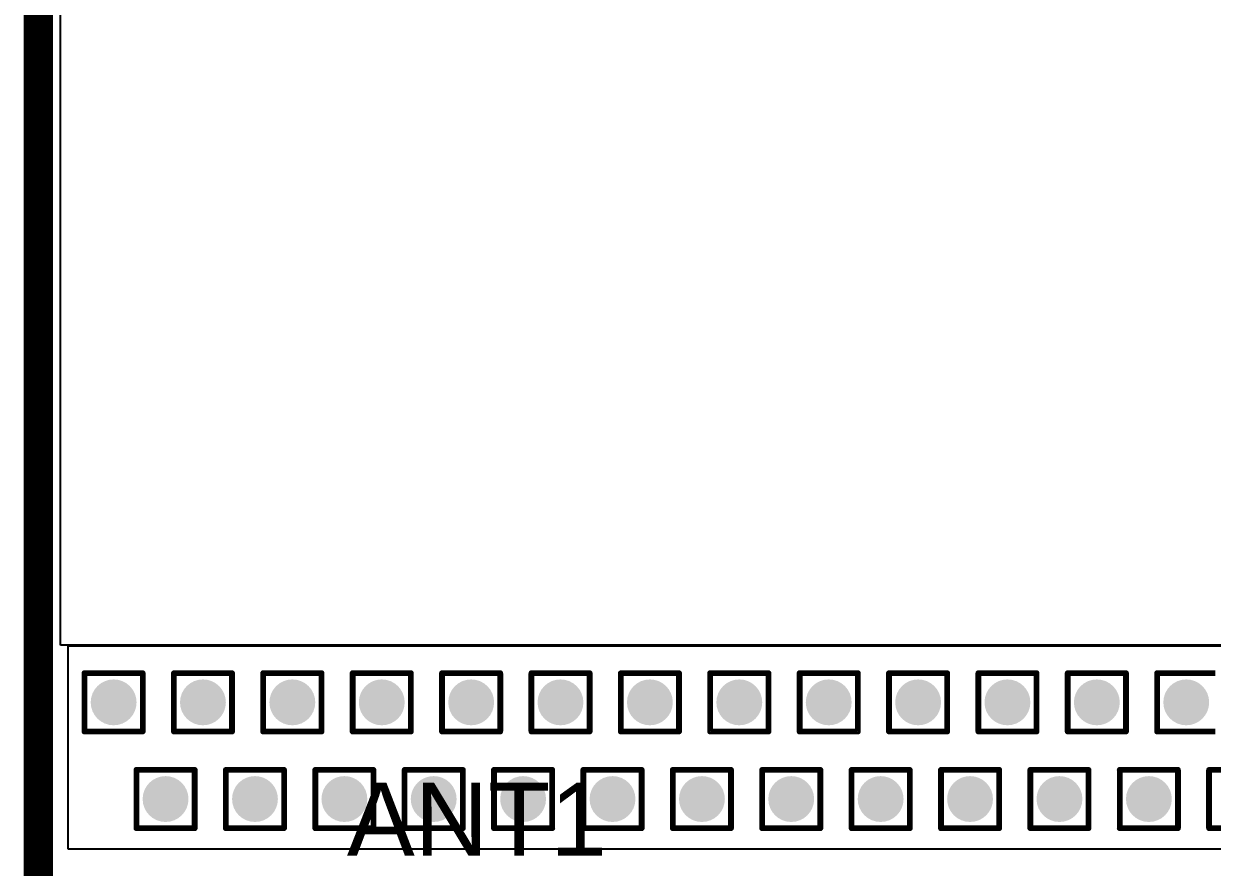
# Model space of a CAD drawing. Header units: inches. Extents: x -12 to 5355, y -7 to 5366.
# Drawn here: x -0.13 to 10.24, y 60.43 to 67.78 of the extents above; entities that cross this region are included whole.
import ezdxf

# ---------------------------------------------------------------- set-up
doc = ezdxf.new("R2010")
doc.units = ezdxf.units.IN
for name, color, linetype in [('Board Outline', 216, 'Continuous'), ('BOTTOM LAYER', 5, 'Continuous'), ('Drill Drawing', 1, 'Continuous'), ('GROUND1', 16, 'Continuous'), ('GROUND2', 156, 'Continuous'), ('Multi-Layer', 9, 'Continuous'), ('POWER', 76, 'Continuous'), ('SIGNAL', 90, 'Continuous'), ('TOP LAYER', 1, 'Continuous'), ('Top Overlay', 2, 'Continuous'), ('Via Holes', 16, 'Continuous')]:
    doc.layers.add(name, color=color, linetype=linetype)
doc.styles.add('Arial', font='', dxfattribs={"height": 0.2})
doc.styles.get('Arial').set_extended_font_data('Arial')

# ---------------------------------------------------------------- blocks, each defined once
blk = doc.blocks.new('FR01_S4_210_DF_41')
at = {"layer": 'Multi-Layer'}
for p, q in [((-19.025, -10.5), (-19.025, 2)), ((15.4, -10.5), (-19.025, -10.5))]:
    blk.add_line(p, q, dxfattribs=at)

msp = doc.modelspace()

# ---------------------------------------------------------------- hatches: boundary and pattern name
at = {"layer": 'BOTTOM LAYER'}
h = msp.add_hatch(color=5, dxfattribs=at)
edge = h.paths.add_edge_path()
edge.add_arc((0.657, 61.864), 0.2, 0, 360)
h = msp.add_hatch(color=5, dxfattribs=at)
edge = h.paths.add_edge_path()
edge.add_arc((1.436, 61.864), 0.2, 0, 360)
h = msp.add_hatch(color=5, dxfattribs=at)
edge = h.paths.add_edge_path()
edge.add_arc((2.216, 61.864), 0.2, 0, 360)
h = msp.add_hatch(color=5, dxfattribs=at)
edge = h.paths.add_edge_path()
edge.add_arc((2.996, 61.864), 0.2, 0, 360)
h = msp.add_hatch(color=5, dxfattribs=at)
edge = h.paths.add_edge_path()
edge.add_arc((3.776, 61.864), 0.2, 0, 360)
h = msp.add_hatch(color=5, dxfattribs=at)
edge = h.paths.add_edge_path()
edge.add_arc((4.555, 61.864), 0.2, 0, 360)
h = msp.add_hatch(color=5, dxfattribs=at)
edge = h.paths.add_edge_path()
edge.add_arc((5.335, 61.864), 0.2, 0, 360)
h = msp.add_hatch(color=5, dxfattribs=at)
edge = h.paths.add_edge_path()
edge.add_arc((6.115, 61.864), 0.2, 0, 360)
h = msp.add_hatch(color=5, dxfattribs=at)
edge = h.paths.add_edge_path()
edge.add_arc((6.895, 61.864), 0.2, 0, 360)
h = msp.add_hatch(color=5, dxfattribs=at)
edge = h.paths.add_edge_path()
edge.add_arc((7.675, 61.864), 0.2, 0, 360)
h = msp.add_hatch(color=5, dxfattribs=at)
edge = h.paths.add_edge_path()
edge.add_arc((8.454, 61.864), 0.2, 0, 360)
h = msp.add_hatch(color=5, dxfattribs=at)
edge = h.paths.add_edge_path()
edge.add_arc((9.234, 61.864), 0.2, 0, 360)
h = msp.add_hatch(color=5, dxfattribs=at)
edge = h.paths.add_edge_path()
edge.add_arc((10.014, 61.864), 0.2, 0, 360)
h = msp.add_hatch(color=5, dxfattribs=at)
edge = h.paths.add_edge_path()
edge.add_arc((1.11, 61.021), 0.2, 0, 360)
h = msp.add_hatch(color=5, dxfattribs=at)
edge = h.paths.add_edge_path()
edge.add_arc((1.89, 61.021), 0.2, 0, 360)
h = msp.add_hatch(color=5, dxfattribs=at)
edge = h.paths.add_edge_path()
edge.add_arc((2.67, 61.021), 0.2, 0, 360)
h = msp.add_hatch(color=5, dxfattribs=at)
edge = h.paths.add_edge_path()
edge.add_arc((3.449, 61.021), 0.2, 0, 360)
h = msp.add_hatch(color=5, dxfattribs=at)
edge = h.paths.add_edge_path()
edge.add_arc((4.229, 61.021), 0.2, 0, 360)
h = msp.add_hatch(color=5, dxfattribs=at)
edge = h.paths.add_edge_path()
edge.add_arc((5.009, 61.021), 0.2, 0, 360)
h = msp.add_hatch(color=5, dxfattribs=at)
edge = h.paths.add_edge_path()
edge.add_arc((5.789, 61.021), 0.2, 0, 360)
h = msp.add_hatch(color=5, dxfattribs=at)
edge = h.paths.add_edge_path()
edge.add_arc((6.568, 61.021), 0.2, 0, 360)
h = msp.add_hatch(color=5, dxfattribs=at)
edge = h.paths.add_edge_path()
edge.add_arc((7.348, 61.021), 0.2, 0, 360)
h = msp.add_hatch(color=5, dxfattribs=at)
edge = h.paths.add_edge_path()
edge.add_arc((8.128, 61.021), 0.2, 0, 360)
h = msp.add_hatch(color=5, dxfattribs=at)
edge = h.paths.add_edge_path()
edge.add_arc((8.908, 61.021), 0.2, 0, 360)
h = msp.add_hatch(color=5, dxfattribs=at)
edge = h.paths.add_edge_path()
edge.add_arc((9.688, 61.021), 0.2, 0, 360)
at = {"layer": 'GROUND1'}
h = msp.add_hatch(color=16, dxfattribs=at)
edge = h.paths.add_edge_path()
edge.add_arc((0.657, 61.864), 0.2, 0, 360)
h = msp.add_hatch(color=16, dxfattribs=at)
edge = h.paths.add_edge_path()
edge.add_arc((1.436, 61.864), 0.2, 0, 360)
h = msp.add_hatch(color=16, dxfattribs=at)
edge = h.paths.add_edge_path()
edge.add_arc((2.216, 61.864), 0.2, 0, 360)
h = msp.add_hatch(color=16, dxfattribs=at)
edge = h.paths.add_edge_path()
edge.add_arc((2.996, 61.864), 0.2, 0, 360)
h = msp.add_hatch(color=16, dxfattribs=at)
edge = h.paths.add_edge_path()
edge.add_arc((3.776, 61.864), 0.2, 0, 360)
h = msp.add_hatch(color=16, dxfattribs=at)
edge = h.paths.add_edge_path()
edge.add_arc((4.555, 61.864), 0.2, 0, 360)
h = msp.add_hatch(color=16, dxfattribs=at)
edge = h.paths.add_edge_path()
edge.add_arc((5.335, 61.864), 0.2, 0, 360)
h = msp.add_hatch(color=16, dxfattribs=at)
edge = h.paths.add_edge_path()
edge.add_arc((6.115, 61.864), 0.2, 0, 360)
h = msp.add_hatch(color=16, dxfattribs=at)
edge = h.paths.add_edge_path()
edge.add_arc((6.895, 61.864), 0.2, 0, 360)
h = msp.add_hatch(color=16, dxfattribs=at)
edge = h.paths.add_edge_path()
edge.add_arc((7.675, 61.864), 0.2, 0, 360)
h = msp.add_hatch(color=16, dxfattribs=at)
edge = h.paths.add_edge_path()
edge.add_arc((8.454, 61.864), 0.2, 0, 360)
h = msp.add_hatch(color=16, dxfattribs=at)
edge = h.paths.add_edge_path()
edge.add_arc((9.234, 61.864), 0.2, 0, 360)
h = msp.add_hatch(color=16, dxfattribs=at)
edge = h.paths.add_edge_path()
edge.add_arc((10.014, 61.864), 0.2, 0, 360)
h = msp.add_hatch(color=16, dxfattribs=at)
edge = h.paths.add_edge_path()
edge.add_arc((1.11, 61.021), 0.2, 0, 360)
h = msp.add_hatch(color=16, dxfattribs=at)
edge = h.paths.add_edge_path()
edge.add_arc((1.89, 61.021), 0.2, 0, 360)
h = msp.add_hatch(color=16, dxfattribs=at)
edge = h.paths.add_edge_path()
edge.add_arc((2.67, 61.021), 0.2, 0, 360)
h = msp.add_hatch(color=16, dxfattribs=at)
edge = h.paths.add_edge_path()
edge.add_arc((3.449, 61.021), 0.2, 0, 360)
h = msp.add_hatch(color=16, dxfattribs=at)
edge = h.paths.add_edge_path()
edge.add_arc((4.229, 61.021), 0.2, 0, 360)
h = msp.add_hatch(color=16, dxfattribs=at)
edge = h.paths.add_edge_path()
edge.add_arc((5.009, 61.021), 0.2, 0, 360)
h = msp.add_hatch(color=16, dxfattribs=at)
edge = h.paths.add_edge_path()
edge.add_arc((5.789, 61.021), 0.2, 0, 360)
h = msp.add_hatch(color=16, dxfattribs=at)
edge = h.paths.add_edge_path()
edge.add_arc((6.568, 61.021), 0.2, 0, 360)
h = msp.add_hatch(color=16, dxfattribs=at)
edge = h.paths.add_edge_path()
edge.add_arc((7.348, 61.021), 0.2, 0, 360)
h = msp.add_hatch(color=16, dxfattribs=at)
edge = h.paths.add_edge_path()
edge.add_arc((8.128, 61.021), 0.2, 0, 360)
h = msp.add_hatch(color=16, dxfattribs=at)
edge = h.paths.add_edge_path()
edge.add_arc((8.908, 61.021), 0.2, 0, 360)
h = msp.add_hatch(color=16, dxfattribs=at)
edge = h.paths.add_edge_path()
edge.add_arc((9.688, 61.021), 0.2, 0, 360)
at = {"layer": 'GROUND2'}
h = msp.add_hatch(color=156, dxfattribs=at)
edge = h.paths.add_edge_path()
edge.add_arc((0.657, 61.864), 0.2, 0, 360)
h = msp.add_hatch(color=156, dxfattribs=at)
edge = h.paths.add_edge_path()
edge.add_arc((1.436, 61.864), 0.2, 0, 360)
h = msp.add_hatch(color=156, dxfattribs=at)
edge = h.paths.add_edge_path()
edge.add_arc((2.216, 61.864), 0.2, 0, 360)
h = msp.add_hatch(color=156, dxfattribs=at)
edge = h.paths.add_edge_path()
edge.add_arc((2.996, 61.864), 0.2, 0, 360)
h = msp.add_hatch(color=156, dxfattribs=at)
edge = h.paths.add_edge_path()
edge.add_arc((3.776, 61.864), 0.2, 0, 360)
h = msp.add_hatch(color=156, dxfattribs=at)
edge = h.paths.add_edge_path()
edge.add_arc((4.555, 61.864), 0.2, 0, 360)
h = msp.add_hatch(color=156, dxfattribs=at)
edge = h.paths.add_edge_path()
edge.add_arc((5.335, 61.864), 0.2, 0, 360)
h = msp.add_hatch(color=156, dxfattribs=at)
edge = h.paths.add_edge_path()
edge.add_arc((6.115, 61.864), 0.2, 0, 360)
h = msp.add_hatch(color=156, dxfattribs=at)
edge = h.paths.add_edge_path()
edge.add_arc((6.895, 61.864), 0.2, 0, 360)
h = msp.add_hatch(color=156, dxfattribs=at)
edge = h.paths.add_edge_path()
edge.add_arc((7.675, 61.864), 0.2, 0, 360)
h = msp.add_hatch(color=156, dxfattribs=at)
edge = h.paths.add_edge_path()
edge.add_arc((8.454, 61.864), 0.2, 0, 360)
h = msp.add_hatch(color=156, dxfattribs=at)
edge = h.paths.add_edge_path()
edge.add_arc((9.234, 61.864), 0.2, 0, 360)
h = msp.add_hatch(color=156, dxfattribs=at)
edge = h.paths.add_edge_path()
edge.add_arc((10.014, 61.864), 0.2, 0, 360)
h = msp.add_hatch(color=156, dxfattribs=at)
edge = h.paths.add_edge_path()
edge.add_arc((1.11, 61.021), 0.2, 0, 360)
h = msp.add_hatch(color=156, dxfattribs=at)
edge = h.paths.add_edge_path()
edge.add_arc((1.89, 61.021), 0.2, 0, 360)
h = msp.add_hatch(color=156, dxfattribs=at)
edge = h.paths.add_edge_path()
edge.add_arc((2.67, 61.021), 0.2, 0, 360)
h = msp.add_hatch(color=156, dxfattribs=at)
edge = h.paths.add_edge_path()
edge.add_arc((3.449, 61.021), 0.2, 0, 360)
h = msp.add_hatch(color=156, dxfattribs=at)
edge = h.paths.add_edge_path()
edge.add_arc((4.229, 61.021), 0.2, 0, 360)
h = msp.add_hatch(color=156, dxfattribs=at)
edge = h.paths.add_edge_path()
edge.add_arc((5.009, 61.021), 0.2, 0, 360)
h = msp.add_hatch(color=156, dxfattribs=at)
edge = h.paths.add_edge_path()
edge.add_arc((5.789, 61.021), 0.2, 0, 360)
h = msp.add_hatch(color=156, dxfattribs=at)
edge = h.paths.add_edge_path()
edge.add_arc((6.568, 61.021), 0.2, 0, 360)
h = msp.add_hatch(color=156, dxfattribs=at)
edge = h.paths.add_edge_path()
edge.add_arc((7.348, 61.021), 0.2, 0, 360)
h = msp.add_hatch(color=156, dxfattribs=at)
edge = h.paths.add_edge_path()
edge.add_arc((8.128, 61.021), 0.2, 0, 360)
h = msp.add_hatch(color=156, dxfattribs=at)
edge = h.paths.add_edge_path()
edge.add_arc((8.908, 61.021), 0.2, 0, 360)
h = msp.add_hatch(color=156, dxfattribs=at)
edge = h.paths.add_edge_path()
edge.add_arc((9.688, 61.021), 0.2, 0, 360)
at = {"layer": 'POWER'}
h = msp.add_hatch(color=76, dxfattribs=at)
edge = h.paths.add_edge_path()
edge.add_arc((0.657, 61.864), 0.2, 0, 360)
h = msp.add_hatch(color=76, dxfattribs=at)
edge = h.paths.add_edge_path()
edge.add_arc((1.436, 61.864), 0.2, 0, 360)
h = msp.add_hatch(color=76, dxfattribs=at)
edge = h.paths.add_edge_path()
edge.add_arc((2.216, 61.864), 0.2, 0, 360)
h = msp.add_hatch(color=76, dxfattribs=at)
edge = h.paths.add_edge_path()
edge.add_arc((2.996, 61.864), 0.2, 0, 360)
h = msp.add_hatch(color=76, dxfattribs=at)
edge = h.paths.add_edge_path()
edge.add_arc((3.776, 61.864), 0.2, 0, 360)
h = msp.add_hatch(color=76, dxfattribs=at)
edge = h.paths.add_edge_path()
edge.add_arc((4.555, 61.864), 0.2, 0, 360)
h = msp.add_hatch(color=76, dxfattribs=at)
edge = h.paths.add_edge_path()
edge.add_arc((5.335, 61.864), 0.2, 0, 360)
h = msp.add_hatch(color=76, dxfattribs=at)
edge = h.paths.add_edge_path()
edge.add_arc((6.115, 61.864), 0.2, 0, 360)
h = msp.add_hatch(color=76, dxfattribs=at)
edge = h.paths.add_edge_path()
edge.add_arc((6.895, 61.864), 0.2, 0, 360)
h = msp.add_hatch(color=76, dxfattribs=at)
edge = h.paths.add_edge_path()
edge.add_arc((7.675, 61.864), 0.2, 0, 360)
h = msp.add_hatch(color=76, dxfattribs=at)
edge = h.paths.add_edge_path()
edge.add_arc((8.454, 61.864), 0.2, 0, 360)
h = msp.add_hatch(color=76, dxfattribs=at)
edge = h.paths.add_edge_path()
edge.add_arc((9.234, 61.864), 0.2, 0, 360)
h = msp.add_hatch(color=76, dxfattribs=at)
edge = h.paths.add_edge_path()
edge.add_arc((10.014, 61.864), 0.2, 0, 360)
h = msp.add_hatch(color=76, dxfattribs=at)
edge = h.paths.add_edge_path()
edge.add_arc((1.11, 61.021), 0.2, 0, 360)
h = msp.add_hatch(color=76, dxfattribs=at)
edge = h.paths.add_edge_path()
edge.add_arc((1.89, 61.021), 0.2, 0, 360)
h = msp.add_hatch(color=76, dxfattribs=at)
edge = h.paths.add_edge_path()
edge.add_arc((2.67, 61.021), 0.2, 0, 360)
h = msp.add_hatch(color=76, dxfattribs=at)
edge = h.paths.add_edge_path()
edge.add_arc((3.449, 61.021), 0.2, 0, 360)
h = msp.add_hatch(color=76, dxfattribs=at)
edge = h.paths.add_edge_path()
edge.add_arc((4.229, 61.021), 0.2, 0, 360)
h = msp.add_hatch(color=76, dxfattribs=at)
edge = h.paths.add_edge_path()
edge.add_arc((5.009, 61.021), 0.2, 0, 360)
h = msp.add_hatch(color=76, dxfattribs=at)
edge = h.paths.add_edge_path()
edge.add_arc((5.789, 61.021), 0.2, 0, 360)
h = msp.add_hatch(color=76, dxfattribs=at)
edge = h.paths.add_edge_path()
edge.add_arc((6.568, 61.021), 0.2, 0, 360)
h = msp.add_hatch(color=76, dxfattribs=at)
edge = h.paths.add_edge_path()
edge.add_arc((7.348, 61.021), 0.2, 0, 360)
h = msp.add_hatch(color=76, dxfattribs=at)
edge = h.paths.add_edge_path()
edge.add_arc((8.128, 61.021), 0.2, 0, 360)
h = msp.add_hatch(color=76, dxfattribs=at)
edge = h.paths.add_edge_path()
edge.add_arc((8.908, 61.021), 0.2, 0, 360)
h = msp.add_hatch(color=76, dxfattribs=at)
edge = h.paths.add_edge_path()
edge.add_arc((9.688, 61.021), 0.2, 0, 360)
at = {"layer": 'SIGNAL'}
h = msp.add_hatch(color=90, dxfattribs=at)
edge = h.paths.add_edge_path()
edge.add_arc((0.657, 61.864), 0.2, 0, 360)
h = msp.add_hatch(color=90, dxfattribs=at)
edge = h.paths.add_edge_path()
edge.add_arc((1.436, 61.864), 0.2, 0, 360)
h = msp.add_hatch(color=90, dxfattribs=at)
edge = h.paths.add_edge_path()
edge.add_arc((2.216, 61.864), 0.2, 0, 360)
h = msp.add_hatch(color=90, dxfattribs=at)
edge = h.paths.add_edge_path()
edge.add_arc((2.996, 61.864), 0.2, 0, 360)
h = msp.add_hatch(color=90, dxfattribs=at)
edge = h.paths.add_edge_path()
edge.add_arc((3.776, 61.864), 0.2, 0, 360)
h = msp.add_hatch(color=90, dxfattribs=at)
edge = h.paths.add_edge_path()
edge.add_arc((4.555, 61.864), 0.2, 0, 360)
h = msp.add_hatch(color=90, dxfattribs=at)
edge = h.paths.add_edge_path()
edge.add_arc((5.335, 61.864), 0.2, 0, 360)
h = msp.add_hatch(color=90, dxfattribs=at)
edge = h.paths.add_edge_path()
edge.add_arc((6.115, 61.864), 0.2, 0, 360)
h = msp.add_hatch(color=90, dxfattribs=at)
edge = h.paths.add_edge_path()
edge.add_arc((6.895, 61.864), 0.2, 0, 360)
h = msp.add_hatch(color=90, dxfattribs=at)
edge = h.paths.add_edge_path()
edge.add_arc((7.675, 61.864), 0.2, 0, 360)
h = msp.add_hatch(color=90, dxfattribs=at)
edge = h.paths.add_edge_path()
edge.add_arc((8.454, 61.864), 0.2, 0, 360)
h = msp.add_hatch(color=90, dxfattribs=at)
edge = h.paths.add_edge_path()
edge.add_arc((9.234, 61.864), 0.2, 0, 360)
h = msp.add_hatch(color=90, dxfattribs=at)
edge = h.paths.add_edge_path()
edge.add_arc((10.014, 61.864), 0.2, 0, 360)
h = msp.add_hatch(color=90, dxfattribs=at)
edge = h.paths.add_edge_path()
edge.add_arc((1.11, 61.021), 0.2, 0, 360)
h = msp.add_hatch(color=90, dxfattribs=at)
edge = h.paths.add_edge_path()
edge.add_arc((1.89, 61.021), 0.2, 0, 360)
h = msp.add_hatch(color=90, dxfattribs=at)
edge = h.paths.add_edge_path()
edge.add_arc((2.67, 61.021), 0.2, 0, 360)
h = msp.add_hatch(color=90, dxfattribs=at)
edge = h.paths.add_edge_path()
edge.add_arc((3.449, 61.021), 0.2, 0, 360)
h = msp.add_hatch(color=90, dxfattribs=at)
edge = h.paths.add_edge_path()
edge.add_arc((4.229, 61.021), 0.2, 0, 360)
h = msp.add_hatch(color=90, dxfattribs=at)
edge = h.paths.add_edge_path()
edge.add_arc((5.009, 61.021), 0.2, 0, 360)
h = msp.add_hatch(color=90, dxfattribs=at)
edge = h.paths.add_edge_path()
edge.add_arc((5.789, 61.021), 0.2, 0, 360)
h = msp.add_hatch(color=90, dxfattribs=at)
edge = h.paths.add_edge_path()
edge.add_arc((6.568, 61.021), 0.2, 0, 360)
h = msp.add_hatch(color=90, dxfattribs=at)
edge = h.paths.add_edge_path()
edge.add_arc((7.348, 61.021), 0.2, 0, 360)
h = msp.add_hatch(color=90, dxfattribs=at)
edge = h.paths.add_edge_path()
edge.add_arc((8.128, 61.021), 0.2, 0, 360)
h = msp.add_hatch(color=90, dxfattribs=at)
edge = h.paths.add_edge_path()
edge.add_arc((8.908, 61.021), 0.2, 0, 360)
h = msp.add_hatch(color=90, dxfattribs=at)
edge = h.paths.add_edge_path()
edge.add_arc((9.688, 61.021), 0.2, 0, 360)
at = {"layer": 'TOP LAYER'}
h = msp.add_hatch(color=1, dxfattribs=at)
edge = h.paths.add_edge_path()
edge.add_arc((0.657, 61.864), 0.2, 0, 360)
h = msp.add_hatch(color=1, dxfattribs=at)
edge = h.paths.add_edge_path()
edge.add_arc((1.436, 61.864), 0.2, 0, 360)
h = msp.add_hatch(color=1, dxfattribs=at)
edge = h.paths.add_edge_path()
edge.add_arc((2.216, 61.864), 0.2, 0, 360)
h = msp.add_hatch(color=1, dxfattribs=at)
edge = h.paths.add_edge_path()
edge.add_arc((2.996, 61.864), 0.2, 0, 360)
h = msp.add_hatch(color=1, dxfattribs=at)
edge = h.paths.add_edge_path()
edge.add_arc((3.776, 61.864), 0.2, 0, 360)
h = msp.add_hatch(color=1, dxfattribs=at)
edge = h.paths.add_edge_path()
edge.add_arc((4.555, 61.864), 0.2, 0, 360)
h = msp.add_hatch(color=1, dxfattribs=at)
edge = h.paths.add_edge_path()
edge.add_arc((5.335, 61.864), 0.2, 0, 360)
h = msp.add_hatch(color=1, dxfattribs=at)
edge = h.paths.add_edge_path()
edge.add_arc((6.115, 61.864), 0.2, 0, 360)
h = msp.add_hatch(color=1, dxfattribs=at)
edge = h.paths.add_edge_path()
edge.add_arc((6.895, 61.864), 0.2, 0, 360)
h = msp.add_hatch(color=1, dxfattribs=at)
edge = h.paths.add_edge_path()
edge.add_arc((7.675, 61.864), 0.2, 0, 360)
h = msp.add_hatch(color=1, dxfattribs=at)
edge = h.paths.add_edge_path()
edge.add_arc((8.454, 61.864), 0.2, 0, 360)
h = msp.add_hatch(color=1, dxfattribs=at)
edge = h.paths.add_edge_path()
edge.add_arc((9.234, 61.864), 0.2, 0, 360)
h = msp.add_hatch(color=1, dxfattribs=at)
edge = h.paths.add_edge_path()
edge.add_arc((10.014, 61.864), 0.2, 0, 360)
h = msp.add_hatch(color=1, dxfattribs=at)
edge = h.paths.add_edge_path()
edge.add_arc((1.11, 61.021), 0.2, 0, 360)
h = msp.add_hatch(color=1, dxfattribs=at)
edge = h.paths.add_edge_path()
edge.add_arc((1.89, 61.021), 0.2, 0, 360)
h = msp.add_hatch(color=1, dxfattribs=at)
edge = h.paths.add_edge_path()
edge.add_arc((2.67, 61.021), 0.2, 0, 360)
h = msp.add_hatch(color=1, dxfattribs=at)
edge = h.paths.add_edge_path()
edge.add_arc((3.449, 61.021), 0.2, 0, 360)
h = msp.add_hatch(color=1, dxfattribs=at)
edge = h.paths.add_edge_path()
edge.add_arc((4.229, 61.021), 0.2, 0, 360)
h = msp.add_hatch(color=1, dxfattribs=at)
edge = h.paths.add_edge_path()
edge.add_arc((5.009, 61.021), 0.2, 0, 360)
h = msp.add_hatch(color=1, dxfattribs=at)
edge = h.paths.add_edge_path()
edge.add_arc((5.789, 61.021), 0.2, 0, 360)
h = msp.add_hatch(color=1, dxfattribs=at)
edge = h.paths.add_edge_path()
edge.add_arc((6.568, 61.021), 0.2, 0, 360)
h = msp.add_hatch(color=1, dxfattribs=at)
edge = h.paths.add_edge_path()
edge.add_arc((7.348, 61.021), 0.2, 0, 360)
h = msp.add_hatch(color=1, dxfattribs=at)
edge = h.paths.add_edge_path()
edge.add_arc((8.128, 61.021), 0.2, 0, 360)
h = msp.add_hatch(color=1, dxfattribs=at)
edge = h.paths.add_edge_path()
edge.add_arc((8.908, 61.021), 0.2, 0, 360)
h = msp.add_hatch(color=1, dxfattribs=at)
edge = h.paths.add_edge_path()
edge.add_arc((9.688, 61.021), 0.2, 0, 360)
at = {"layer": 'Via Holes'}
h = msp.add_hatch(color=7, dxfattribs=at)
edge = h.paths.add_edge_path()
edge.add_arc((0.657, 61.864), 0.1, 0, 360)
h = msp.add_hatch(color=7, dxfattribs=at)
edge = h.paths.add_edge_path()
edge.add_arc((1.436, 61.864), 0.1, 0, 360)
h = msp.add_hatch(color=7, dxfattribs=at)
edge = h.paths.add_edge_path()
edge.add_arc((2.216, 61.864), 0.1, 0, 360)
h = msp.add_hatch(color=7, dxfattribs=at)
edge = h.paths.add_edge_path()
edge.add_arc((2.996, 61.864), 0.1, 0, 360)
h = msp.add_hatch(color=7, dxfattribs=at)
edge = h.paths.add_edge_path()
edge.add_arc((3.776, 61.864), 0.1, 0, 360)
h = msp.add_hatch(color=7, dxfattribs=at)
edge = h.paths.add_edge_path()
edge.add_arc((4.555, 61.864), 0.1, 0, 360)
h = msp.add_hatch(color=7, dxfattribs=at)
edge = h.paths.add_edge_path()
edge.add_arc((5.335, 61.864), 0.1, 0, 360)
h = msp.add_hatch(color=7, dxfattribs=at)
edge = h.paths.add_edge_path()
edge.add_arc((6.115, 61.864), 0.1, 0, 360)
h = msp.add_hatch(color=7, dxfattribs=at)
edge = h.paths.add_edge_path()
edge.add_arc((6.895, 61.864), 0.1, 0, 360)
h = msp.add_hatch(color=7, dxfattribs=at)
edge = h.paths.add_edge_path()
edge.add_arc((7.675, 61.864), 0.1, 0, 360)
h = msp.add_hatch(color=7, dxfattribs=at)
edge = h.paths.add_edge_path()
edge.add_arc((8.454, 61.864), 0.1, 0, 360)
h = msp.add_hatch(color=7, dxfattribs=at)
edge = h.paths.add_edge_path()
edge.add_arc((9.234, 61.864), 0.1, 0, 360)
h = msp.add_hatch(color=7, dxfattribs=at)
edge = h.paths.add_edge_path()
edge.add_arc((10.014, 61.864), 0.1, 0, 360)
h = msp.add_hatch(color=7, dxfattribs=at)
edge = h.paths.add_edge_path()
edge.add_arc((1.11, 61.021), 0.1, 0, 360)
h = msp.add_hatch(color=7, dxfattribs=at)
edge = h.paths.add_edge_path()
edge.add_arc((1.89, 61.021), 0.1, 0, 360)
h = msp.add_hatch(color=7, dxfattribs=at)
edge = h.paths.add_edge_path()
edge.add_arc((2.67, 61.021), 0.1, 0, 360)
h = msp.add_hatch(color=7, dxfattribs=at)
edge = h.paths.add_edge_path()
edge.add_arc((3.449, 61.021), 0.1, 0, 360)
h = msp.add_hatch(color=7, dxfattribs=at)
edge = h.paths.add_edge_path()
edge.add_arc((4.229, 61.021), 0.1, 0, 360)
h = msp.add_hatch(color=7, dxfattribs=at)
edge = h.paths.add_edge_path()
edge.add_arc((5.009, 61.021), 0.1, 0, 360)
h = msp.add_hatch(color=7, dxfattribs=at)
edge = h.paths.add_edge_path()
edge.add_arc((5.789, 61.021), 0.1, 0, 360)
h = msp.add_hatch(color=7, dxfattribs=at)
edge = h.paths.add_edge_path()
edge.add_arc((6.568, 61.021), 0.1, 0, 360)
h = msp.add_hatch(color=7, dxfattribs=at)
edge = h.paths.add_edge_path()
edge.add_arc((7.348, 61.021), 0.1, 0, 360)
h = msp.add_hatch(color=7, dxfattribs=at)
edge = h.paths.add_edge_path()
edge.add_arc((8.128, 61.021), 0.1, 0, 360)
h = msp.add_hatch(color=7, dxfattribs=at)
edge = h.paths.add_edge_path()
edge.add_arc((8.908, 61.021), 0.1, 0, 360)
h = msp.add_hatch(color=7, dxfattribs=at)
edge = h.paths.add_edge_path()
edge.add_arc((9.688, 61.021), 0.1, 0, 360)

# ---------------------------------------------------------------- linework, layer by layer
at = {"layer": 'Board Outline'}
msp.add_lwpolyline([(0, 75.006, 0.254, 0.254, 0), (0, 28.473, 0.254, 0.254, 0)], format="xyseb", dxfattribs=at)
at = {"layer": 'BOTTOM LAYER'}
for p, q in [((0.259, 60.584), (0.259, 62.357)), ((0.259, 62.357), (34.869, 62.357)), ((10.643, 60.584), (0.259, 60.584))]:
    msp.add_line(p, q, dxfattribs=at)
at = {"layer": 'Drill Drawing'}
for points in [[(0.403, 62.118, 0.0508, 0.0508, 0), (0.911, 62.118, 0.0508, 0.0508, 0)], [(0.403, 61.61, 0.0508, 0.0508, 0), (0.403, 62.118, 0.0508, 0.0508, 0)], [(0.911, 61.61, 0.0508, 0.0508, 0), (0.911, 62.118, 0.0508, 0.0508, 0)], [(1.182, 62.118, 0.0508, 0.0508, 0), (1.69, 62.118, 0.0508, 0.0508, 0)], [(1.182, 61.61, 0.0508, 0.0508, 0), (1.182, 62.118, 0.0508, 0.0508, 0)], [(1.69, 61.61, 0.0508, 0.0508, 0), (1.69, 62.118, 0.0508, 0.0508, 0)], [(1.962, 62.118, 0.0508, 0.0508, 0), (2.47, 62.118, 0.0508, 0.0508, 0)], [(1.962, 61.61, 0.0508, 0.0508, 0), (1.962, 62.118, 0.0508, 0.0508, 0)], [(2.47, 61.61, 0.0508, 0.0508, 0), (2.47, 62.118, 0.0508, 0.0508, 0)], [(2.742, 62.118, 0.0508, 0.0508, 0), (3.25, 62.118, 0.0508, 0.0508, 0)], [(2.742, 61.61, 0.0508, 0.0508, 0), (2.742, 62.118, 0.0508, 0.0508, 0)], [(3.25, 61.61, 0.0508, 0.0508, 0), (3.25, 62.118, 0.0508, 0.0508, 0)], [(3.522, 62.118, 0.0508, 0.0508, 0), (4.03, 62.118, 0.0508, 0.0508, 0)], [(3.522, 61.61, 0.0508, 0.0508, 0), (3.522, 62.118, 0.0508, 0.0508, 0)], [(4.03, 61.61, 0.0508, 0.0508, 0), (4.03, 62.118, 0.0508, 0.0508, 0)], [(4.301, 62.118, 0.0508, 0.0508, 0), (4.809, 62.118, 0.0508, 0.0508, 0)], [(4.301, 61.61, 0.0508, 0.0508, 0), (4.301, 62.118, 0.0508, 0.0508, 0)], [(4.809, 61.61, 0.0508, 0.0508, 0), (4.809, 62.118, 0.0508, 0.0508, 0)], [(5.081, 62.118, 0.0508, 0.0508, 0), (5.589, 62.118, 0.0508, 0.0508, 0)], [(5.081, 61.61, 0.0508, 0.0508, 0), (5.081, 62.118, 0.0508, 0.0508, 0)], [(5.589, 61.61, 0.0508, 0.0508, 0), (5.589, 62.118, 0.0508, 0.0508, 0)], [(5.861, 62.118, 0.0508, 0.0508, 0), (6.369, 62.118, 0.0508, 0.0508, 0)], [(5.861, 61.61, 0.0508, 0.0508, 0), (5.861, 62.118, 0.0508, 0.0508, 0)], [(6.369, 61.61, 0.0508, 0.0508, 0), (6.369, 62.118, 0.0508, 0.0508, 0)], [(6.641, 62.118, 0.0508, 0.0508, 0), (7.149, 62.118, 0.0508, 0.0508, 0)], [(6.641, 61.61, 0.0508, 0.0508, 0), (6.641, 62.118, 0.0508, 0.0508, 0)], [(7.149, 61.61, 0.0508, 0.0508, 0), (7.149, 62.118, 0.0508, 0.0508, 0)], [(7.421, 62.118, 0.0508, 0.0508, 0), (7.929, 62.118, 0.0508, 0.0508, 0)], [(7.421, 61.61, 0.0508, 0.0508, 0), (7.421, 62.118, 0.0508, 0.0508, 0)], [(7.929, 61.61, 0.0508, 0.0508, 0), (7.929, 62.118, 0.0508, 0.0508, 0)], [(8.2, 62.118, 0.0508, 0.0508, 0), (8.708, 62.118, 0.0508, 0.0508, 0)], [(8.2, 61.61, 0.0508, 0.0508, 0), (8.2, 62.118, 0.0508, 0.0508, 0)], [(8.708, 61.61, 0.0508, 0.0508, 0), (8.708, 62.118, 0.0508, 0.0508, 0)], [(8.98, 62.118, 0.0508, 0.0508, 0), (9.488, 62.118, 0.0508, 0.0508, 0)], [(8.98, 61.61, 0.0508, 0.0508, 0), (8.98, 62.118, 0.0508, 0.0508, 0)], [(9.488, 61.61, 0.0508, 0.0508, 0), (9.488, 62.118, 0.0508, 0.0508, 0)], [(9.76, 62.118, 0.0508, 0.0508, 0), (10.268, 62.118, 0.0508, 0.0508, 0)], [(9.76, 61.61, 0.0508, 0.0508, 0), (9.76, 62.118, 0.0508, 0.0508, 0)], [(0.403, 61.61, 0.0508, 0.0508, 0), (0.911, 61.61, 0.0508, 0.0508, 0)], [(1.182, 61.61, 0.0508, 0.0508, 0), (1.69, 61.61, 0.0508, 0.0508, 0)], [(1.962, 61.61, 0.0508, 0.0508, 0), (2.47, 61.61, 0.0508, 0.0508, 0)], [(2.742, 61.61, 0.0508, 0.0508, 0), (3.25, 61.61, 0.0508, 0.0508, 0)], [(3.522, 61.61, 0.0508, 0.0508, 0), (4.03, 61.61, 0.0508, 0.0508, 0)], [(4.301, 61.61, 0.0508, 0.0508, 0), (4.809, 61.61, 0.0508, 0.0508, 0)], [(5.081, 61.61, 0.0508, 0.0508, 0), (5.589, 61.61, 0.0508, 0.0508, 0)], [(5.861, 61.61, 0.0508, 0.0508, 0), (6.369, 61.61, 0.0508, 0.0508, 0)], [(6.641, 61.61, 0.0508, 0.0508, 0), (7.149, 61.61, 0.0508, 0.0508, 0)], [(7.421, 61.61, 0.0508, 0.0508, 0), (7.929, 61.61, 0.0508, 0.0508, 0)], [(8.2, 61.61, 0.0508, 0.0508, 0), (8.708, 61.61, 0.0508, 0.0508, 0)], [(8.98, 61.61, 0.0508, 0.0508, 0), (9.488, 61.61, 0.0508, 0.0508, 0)], [(9.76, 61.61, 0.0508, 0.0508, 0), (10.268, 61.61, 0.0508, 0.0508, 0)], [(0.856, 61.275, 0.0508, 0.0508, 0), (1.364, 61.275, 0.0508, 0.0508, 0)], [(0.856, 60.767, 0.0508, 0.0508, 0), (0.856, 61.275, 0.0508, 0.0508, 0)], [(1.364, 60.767, 0.0508, 0.0508, 0), (1.364, 61.275, 0.0508, 0.0508, 0)], [(1.636, 61.275, 0.0508, 0.0508, 0), (2.144, 61.275, 0.0508, 0.0508, 0)], [(1.636, 60.767, 0.0508, 0.0508, 0), (1.636, 61.275, 0.0508, 0.0508, 0)], [(2.144, 60.767, 0.0508, 0.0508, 0), (2.144, 61.275, 0.0508, 0.0508, 0)], [(2.416, 61.275, 0.0508, 0.0508, 0), (2.924, 61.275, 0.0508, 0.0508, 0)], [(2.416, 60.767, 0.0508, 0.0508, 0), (2.416, 61.275, 0.0508, 0.0508, 0)], [(2.924, 60.767, 0.0508, 0.0508, 0), (2.924, 61.275, 0.0508, 0.0508, 0)], [(3.195, 61.275, 0.0508, 0.0508, 0), (3.703, 61.275, 0.0508, 0.0508, 0)], [(3.195, 60.767, 0.0508, 0.0508, 0), (3.195, 61.275, 0.0508, 0.0508, 0)], [(3.703, 60.767, 0.0508, 0.0508, 0), (3.703, 61.275, 0.0508, 0.0508, 0)], [(3.975, 61.275, 0.0508, 0.0508, 0), (4.483, 61.275, 0.0508, 0.0508, 0)], [(3.975, 60.767, 0.0508, 0.0508, 0), (3.975, 61.275, 0.0508, 0.0508, 0)], [(4.483, 60.767, 0.0508, 0.0508, 0), (4.483, 61.275, 0.0508, 0.0508, 0)], [(4.755, 61.275, 0.0508, 0.0508, 0), (5.263, 61.275, 0.0508, 0.0508, 0)], [(4.755, 60.767, 0.0508, 0.0508, 0), (4.755, 61.275, 0.0508, 0.0508, 0)], [(5.263, 60.767, 0.0508, 0.0508, 0), (5.263, 61.275, 0.0508, 0.0508, 0)], [(5.535, 61.275, 0.0508, 0.0508, 0), (6.043, 61.275, 0.0508, 0.0508, 0)], [(5.535, 60.767, 0.0508, 0.0508, 0), (5.535, 61.275, 0.0508, 0.0508, 0)], [(6.043, 60.767, 0.0508, 0.0508, 0), (6.043, 61.275, 0.0508, 0.0508, 0)], [(6.314, 61.275, 0.0508, 0.0508, 0), (6.822, 61.275, 0.0508, 0.0508, 0)], [(6.314, 60.767, 0.0508, 0.0508, 0), (6.314, 61.275, 0.0508, 0.0508, 0)], [(6.822, 60.767, 0.0508, 0.0508, 0), (6.822, 61.275, 0.0508, 0.0508, 0)], [(7.094, 61.275, 0.0508, 0.0508, 0), (7.602, 61.275, 0.0508, 0.0508, 0)], [(7.094, 60.767, 0.0508, 0.0508, 0), (7.094, 61.275, 0.0508, 0.0508, 0)], [(7.602, 60.767, 0.0508, 0.0508, 0), (7.602, 61.275, 0.0508, 0.0508, 0)], [(7.874, 61.275, 0.0508, 0.0508, 0), (8.382, 61.275, 0.0508, 0.0508, 0)], [(7.874, 60.767, 0.0508, 0.0508, 0), (7.874, 61.275, 0.0508, 0.0508, 0)], [(8.382, 60.767, 0.0508, 0.0508, 0), (8.382, 61.275, 0.0508, 0.0508, 0)], [(8.654, 61.275, 0.0508, 0.0508, 0), (9.162, 61.275, 0.0508, 0.0508, 0)], [(8.654, 60.767, 0.0508, 0.0508, 0), (8.654, 61.275, 0.0508, 0.0508, 0)], [(9.162, 60.767, 0.0508, 0.0508, 0), (9.162, 61.275, 0.0508, 0.0508, 0)], [(9.434, 61.275, 0.0508, 0.0508, 0), (9.942, 61.275, 0.0508, 0.0508, 0)], [(9.434, 60.767, 0.0508, 0.0508, 0), (9.434, 61.275, 0.0508, 0.0508, 0)], [(9.942, 60.767, 0.0508, 0.0508, 0), (9.942, 61.275, 0.0508, 0.0508, 0)], [(10.213, 61.275, 0.0508, 0.0508, 0), (10.721, 61.275, 0.0508, 0.0508, 0)], [(10.213, 60.767, 0.0508, 0.0508, 0), (10.213, 61.275, 0.0508, 0.0508, 0)], [(0.856, 60.767, 0.0508, 0.0508, 0), (1.364, 60.767, 0.0508, 0.0508, 0)], [(1.636, 60.767, 0.0508, 0.0508, 0), (2.144, 60.767, 0.0508, 0.0508, 0)], [(2.416, 60.767, 0.0508, 0.0508, 0), (2.924, 60.767, 0.0508, 0.0508, 0)], [(3.195, 60.767, 0.0508, 0.0508, 0), (3.703, 60.767, 0.0508, 0.0508, 0)], [(3.975, 60.767, 0.0508, 0.0508, 0), (4.483, 60.767, 0.0508, 0.0508, 0)], [(4.755, 60.767, 0.0508, 0.0508, 0), (5.263, 60.767, 0.0508, 0.0508, 0)], [(5.535, 60.767, 0.0508, 0.0508, 0), (6.043, 60.767, 0.0508, 0.0508, 0)], [(6.314, 60.767, 0.0508, 0.0508, 0), (6.822, 60.767, 0.0508, 0.0508, 0)], [(7.094, 60.767, 0.0508, 0.0508, 0), (7.602, 60.767, 0.0508, 0.0508, 0)], [(7.874, 60.767, 0.0508, 0.0508, 0), (8.382, 60.767, 0.0508, 0.0508, 0)], [(8.654, 60.767, 0.0508, 0.0508, 0), (9.162, 60.767, 0.0508, 0.0508, 0)], [(9.434, 60.767, 0.0508, 0.0508, 0), (9.942, 60.767, 0.0508, 0.0508, 0)], [(10.213, 60.767, 0.0508, 0.0508, 0), (10.721, 60.767, 0.0508, 0.0508, 0)]]:
    msp.add_lwpolyline(points, format="xyseb", dxfattribs=at)
for points in [[(0.39, 62.118, 0.0254, 0.0254, 1), (0.415, 62.118, 0.0254, 0.0254, 1)], [(0.39, 62.118, 0.0254, 0.0254, 1), (0.415, 62.118, 0.0254, 0.0254, 1)], [(0.898, 62.118, 0.0254, 0.0254, 1), (0.923, 62.118, 0.0254, 0.0254, 1)], [(0.898, 62.118, 0.0254, 0.0254, 1), (0.923, 62.118, 0.0254, 0.0254, 1)], [(1.17, 62.118, 0.0254, 0.0254, 1), (1.195, 62.118, 0.0254, 0.0254, 1)], [(1.17, 62.118, 0.0254, 0.0254, 1), (1.195, 62.118, 0.0254, 0.0254, 1)], [(1.678, 62.118, 0.0254, 0.0254, 1), (1.703, 62.118, 0.0254, 0.0254, 1)], [(1.678, 62.118, 0.0254, 0.0254, 1), (1.703, 62.118, 0.0254, 0.0254, 1)], [(1.949, 62.118, 0.0254, 0.0254, 1), (1.975, 62.118, 0.0254, 0.0254, 1)], [(1.949, 62.118, 0.0254, 0.0254, 1), (1.975, 62.118, 0.0254, 0.0254, 1)], [(2.457, 62.118, 0.0254, 0.0254, 1), (2.483, 62.118, 0.0254, 0.0254, 1)], [(2.457, 62.118, 0.0254, 0.0254, 1), (2.483, 62.118, 0.0254, 0.0254, 1)], [(2.729, 62.118, 0.0254, 0.0254, 1), (2.755, 62.118, 0.0254, 0.0254, 1)], [(2.729, 62.118, 0.0254, 0.0254, 1), (2.755, 62.118, 0.0254, 0.0254, 1)], [(3.237, 62.118, 0.0254, 0.0254, 1), (3.263, 62.118, 0.0254, 0.0254, 1)], [(3.237, 62.118, 0.0254, 0.0254, 1), (3.263, 62.118, 0.0254, 0.0254, 1)], [(3.509, 62.118, 0.0254, 0.0254, 1), (3.534, 62.118, 0.0254, 0.0254, 1)], [(3.509, 62.118, 0.0254, 0.0254, 1), (3.534, 62.118, 0.0254, 0.0254, 1)], [(4.017, 62.118, 0.0254, 0.0254, 1), (4.042, 62.118, 0.0254, 0.0254, 1)], [(4.017, 62.118, 0.0254, 0.0254, 1), (4.042, 62.118, 0.0254, 0.0254, 1)], [(4.289, 62.118, 0.0254, 0.0254, 1), (4.314, 62.118, 0.0254, 0.0254, 1)], [(4.289, 62.118, 0.0254, 0.0254, 1), (4.314, 62.118, 0.0254, 0.0254, 1)], [(4.797, 62.118, 0.0254, 0.0254, 1), (4.822, 62.118, 0.0254, 0.0254, 1)], [(4.797, 62.118, 0.0254, 0.0254, 1), (4.822, 62.118, 0.0254, 0.0254, 1)], [(5.069, 62.118, 0.0254, 0.0254, 1), (5.094, 62.118, 0.0254, 0.0254, 1)], [(5.069, 62.118, 0.0254, 0.0254, 1), (5.094, 62.118, 0.0254, 0.0254, 1)], [(5.577, 62.118, 0.0254, 0.0254, 1), (5.602, 62.118, 0.0254, 0.0254, 1)], [(5.577, 62.118, 0.0254, 0.0254, 1), (5.602, 62.118, 0.0254, 0.0254, 1)], [(5.848, 62.118, 0.0254, 0.0254, 1), (5.874, 62.118, 0.0254, 0.0254, 1)], [(5.848, 62.118, 0.0254, 0.0254, 1), (5.874, 62.118, 0.0254, 0.0254, 1)], [(6.356, 62.118, 0.0254, 0.0254, 1), (6.382, 62.118, 0.0254, 0.0254, 1)], [(6.356, 62.118, 0.0254, 0.0254, 1), (6.382, 62.118, 0.0254, 0.0254, 1)], [(6.628, 62.118, 0.0254, 0.0254, 1), (6.654, 62.118, 0.0254, 0.0254, 1)], [(6.628, 62.118, 0.0254, 0.0254, 1), (6.654, 62.118, 0.0254, 0.0254, 1)], [(7.136, 62.118, 0.0254, 0.0254, 1), (7.162, 62.118, 0.0254, 0.0254, 1)], [(7.136, 62.118, 0.0254, 0.0254, 1), (7.162, 62.118, 0.0254, 0.0254, 1)], [(7.408, 62.118, 0.0254, 0.0254, 1), (7.433, 62.118, 0.0254, 0.0254, 1)], [(7.408, 62.118, 0.0254, 0.0254, 1), (7.433, 62.118, 0.0254, 0.0254, 1)], [(7.916, 62.118, 0.0254, 0.0254, 1), (7.941, 62.118, 0.0254, 0.0254, 1)], [(7.916, 62.118, 0.0254, 0.0254, 1), (7.941, 62.118, 0.0254, 0.0254, 1)], [(8.188, 62.118, 0.0254, 0.0254, 1), (8.213, 62.118, 0.0254, 0.0254, 1)], [(8.188, 62.118, 0.0254, 0.0254, 1), (8.213, 62.118, 0.0254, 0.0254, 1)], [(8.696, 62.118, 0.0254, 0.0254, 1), (8.721, 62.118, 0.0254, 0.0254, 1)], [(8.696, 62.118, 0.0254, 0.0254, 1), (8.721, 62.118, 0.0254, 0.0254, 1)], [(8.967, 62.118, 0.0254, 0.0254, 1), (8.993, 62.118, 0.0254, 0.0254, 1)], [(8.967, 62.118, 0.0254, 0.0254, 1), (8.993, 62.118, 0.0254, 0.0254, 1)], [(9.475, 62.118, 0.0254, 0.0254, 1), (9.501, 62.118, 0.0254, 0.0254, 1)], [(9.475, 62.118, 0.0254, 0.0254, 1), (9.501, 62.118, 0.0254, 0.0254, 1)], [(9.747, 62.118, 0.0254, 0.0254, 1), (9.773, 62.118, 0.0254, 0.0254, 1)], [(9.747, 62.118, 0.0254, 0.0254, 1), (9.773, 62.118, 0.0254, 0.0254, 1)], [(0.39, 61.61, 0.0254, 0.0254, 1), (0.415, 61.61, 0.0254, 0.0254, 1)], [(0.39, 61.61, 0.0254, 0.0254, 1), (0.415, 61.61, 0.0254, 0.0254, 1)], [(0.898, 61.61, 0.0254, 0.0254, 1), (0.923, 61.61, 0.0254, 0.0254, 1)], [(0.898, 61.61, 0.0254, 0.0254, 1), (0.923, 61.61, 0.0254, 0.0254, 1)], [(1.17, 61.61, 0.0254, 0.0254, 1), (1.195, 61.61, 0.0254, 0.0254, 1)], [(1.17, 61.61, 0.0254, 0.0254, 1), (1.195, 61.61, 0.0254, 0.0254, 1)], [(1.678, 61.61, 0.0254, 0.0254, 1), (1.703, 61.61, 0.0254, 0.0254, 1)], [(1.678, 61.61, 0.0254, 0.0254, 1), (1.703, 61.61, 0.0254, 0.0254, 1)], [(1.949, 61.61, 0.0254, 0.0254, 1), (1.975, 61.61, 0.0254, 0.0254, 1)], [(1.949, 61.61, 0.0254, 0.0254, 1), (1.975, 61.61, 0.0254, 0.0254, 1)], [(2.457, 61.61, 0.0254, 0.0254, 1), (2.483, 61.61, 0.0254, 0.0254, 1)], [(2.457, 61.61, 0.0254, 0.0254, 1), (2.483, 61.61, 0.0254, 0.0254, 1)], [(2.729, 61.61, 0.0254, 0.0254, 1), (2.755, 61.61, 0.0254, 0.0254, 1)], [(2.729, 61.61, 0.0254, 0.0254, 1), (2.755, 61.61, 0.0254, 0.0254, 1)], [(3.237, 61.61, 0.0254, 0.0254, 1), (3.263, 61.61, 0.0254, 0.0254, 1)], [(3.237, 61.61, 0.0254, 0.0254, 1), (3.263, 61.61, 0.0254, 0.0254, 1)], [(3.509, 61.61, 0.0254, 0.0254, 1), (3.534, 61.61, 0.0254, 0.0254, 1)], [(3.509, 61.61, 0.0254, 0.0254, 1), (3.534, 61.61, 0.0254, 0.0254, 1)], [(4.017, 61.61, 0.0254, 0.0254, 1), (4.042, 61.61, 0.0254, 0.0254, 1)], [(4.017, 61.61, 0.0254, 0.0254, 1), (4.042, 61.61, 0.0254, 0.0254, 1)], [(4.289, 61.61, 0.0254, 0.0254, 1), (4.314, 61.61, 0.0254, 0.0254, 1)], [(4.289, 61.61, 0.0254, 0.0254, 1), (4.314, 61.61, 0.0254, 0.0254, 1)], [(4.797, 61.61, 0.0254, 0.0254, 1), (4.822, 61.61, 0.0254, 0.0254, 1)], [(4.797, 61.61, 0.0254, 0.0254, 1), (4.822, 61.61, 0.0254, 0.0254, 1)], [(5.069, 61.61, 0.0254, 0.0254, 1), (5.094, 61.61, 0.0254, 0.0254, 1)], [(5.069, 61.61, 0.0254, 0.0254, 1), (5.094, 61.61, 0.0254, 0.0254, 1)], [(5.577, 61.61, 0.0254, 0.0254, 1), (5.602, 61.61, 0.0254, 0.0254, 1)], [(5.577, 61.61, 0.0254, 0.0254, 1), (5.602, 61.61, 0.0254, 0.0254, 1)], [(5.848, 61.61, 0.0254, 0.0254, 1), (5.874, 61.61, 0.0254, 0.0254, 1)], [(5.848, 61.61, 0.0254, 0.0254, 1), (5.874, 61.61, 0.0254, 0.0254, 1)], [(6.356, 61.61, 0.0254, 0.0254, 1), (6.382, 61.61, 0.0254, 0.0254, 1)], [(6.356, 61.61, 0.0254, 0.0254, 1), (6.382, 61.61, 0.0254, 0.0254, 1)], [(6.628, 61.61, 0.0254, 0.0254, 1), (6.654, 61.61, 0.0254, 0.0254, 1)], [(6.628, 61.61, 0.0254, 0.0254, 1), (6.654, 61.61, 0.0254, 0.0254, 1)], [(7.136, 61.61, 0.0254, 0.0254, 1), (7.162, 61.61, 0.0254, 0.0254, 1)], [(7.136, 61.61, 0.0254, 0.0254, 1), (7.162, 61.61, 0.0254, 0.0254, 1)], [(7.408, 61.61, 0.0254, 0.0254, 1), (7.433, 61.61, 0.0254, 0.0254, 1)], [(7.408, 61.61, 0.0254, 0.0254, 1), (7.433, 61.61, 0.0254, 0.0254, 1)], [(7.916, 61.61, 0.0254, 0.0254, 1), (7.941, 61.61, 0.0254, 0.0254, 1)], [(7.916, 61.61, 0.0254, 0.0254, 1), (7.941, 61.61, 0.0254, 0.0254, 1)], [(8.188, 61.61, 0.0254, 0.0254, 1), (8.213, 61.61, 0.0254, 0.0254, 1)], [(8.188, 61.61, 0.0254, 0.0254, 1), (8.213, 61.61, 0.0254, 0.0254, 1)], [(8.696, 61.61, 0.0254, 0.0254, 1), (8.721, 61.61, 0.0254, 0.0254, 1)], [(8.696, 61.61, 0.0254, 0.0254, 1), (8.721, 61.61, 0.0254, 0.0254, 1)], [(8.967, 61.61, 0.0254, 0.0254, 1), (8.993, 61.61, 0.0254, 0.0254, 1)], [(8.967, 61.61, 0.0254, 0.0254, 1), (8.993, 61.61, 0.0254, 0.0254, 1)], [(9.475, 61.61, 0.0254, 0.0254, 1), (9.501, 61.61, 0.0254, 0.0254, 1)], [(9.475, 61.61, 0.0254, 0.0254, 1), (9.501, 61.61, 0.0254, 0.0254, 1)], [(9.747, 61.61, 0.0254, 0.0254, 1), (9.773, 61.61, 0.0254, 0.0254, 1)], [(9.747, 61.61, 0.0254, 0.0254, 1), (9.773, 61.61, 0.0254, 0.0254, 1)], [(0.843, 61.275, 0.0254, 0.0254, 1), (0.869, 61.275, 0.0254, 0.0254, 1)], [(0.843, 61.275, 0.0254, 0.0254, 1), (0.869, 61.275, 0.0254, 0.0254, 1)], [(1.351, 61.275, 0.0254, 0.0254, 1), (1.377, 61.275, 0.0254, 0.0254, 1)], [(1.351, 61.275, 0.0254, 0.0254, 1), (1.377, 61.275, 0.0254, 0.0254, 1)], [(1.623, 61.275, 0.0254, 0.0254, 1), (1.648, 61.275, 0.0254, 0.0254, 1)], [(1.623, 61.275, 0.0254, 0.0254, 1), (1.648, 61.275, 0.0254, 0.0254, 1)], [(2.131, 61.275, 0.0254, 0.0254, 1), (2.156, 61.275, 0.0254, 0.0254, 1)], [(2.131, 61.275, 0.0254, 0.0254, 1), (2.156, 61.275, 0.0254, 0.0254, 1)], [(2.403, 61.275, 0.0254, 0.0254, 1), (2.428, 61.275, 0.0254, 0.0254, 1)], [(2.403, 61.275, 0.0254, 0.0254, 1), (2.428, 61.275, 0.0254, 0.0254, 1)], [(2.911, 61.275, 0.0254, 0.0254, 1), (2.936, 61.275, 0.0254, 0.0254, 1)], [(2.911, 61.275, 0.0254, 0.0254, 1), (2.936, 61.275, 0.0254, 0.0254, 1)], [(3.183, 61.275, 0.0254, 0.0254, 1), (3.208, 61.275, 0.0254, 0.0254, 1)], [(3.183, 61.275, 0.0254, 0.0254, 1), (3.208, 61.275, 0.0254, 0.0254, 1)], [(3.691, 61.275, 0.0254, 0.0254, 1), (3.716, 61.275, 0.0254, 0.0254, 1)], [(3.691, 61.275, 0.0254, 0.0254, 1), (3.716, 61.275, 0.0254, 0.0254, 1)], [(3.962, 61.275, 0.0254, 0.0254, 1), (3.988, 61.275, 0.0254, 0.0254, 1)], [(3.962, 61.275, 0.0254, 0.0254, 1), (3.988, 61.275, 0.0254, 0.0254, 1)], [(4.47, 61.275, 0.0254, 0.0254, 1), (4.496, 61.275, 0.0254, 0.0254, 1)], [(4.47, 61.275, 0.0254, 0.0254, 1), (4.496, 61.275, 0.0254, 0.0254, 1)], [(4.742, 61.275, 0.0254, 0.0254, 1), (4.768, 61.275, 0.0254, 0.0254, 1)], [(4.742, 61.275, 0.0254, 0.0254, 1), (4.768, 61.275, 0.0254, 0.0254, 1)], [(5.25, 61.275, 0.0254, 0.0254, 1), (5.276, 61.275, 0.0254, 0.0254, 1)], [(5.25, 61.275, 0.0254, 0.0254, 1), (5.276, 61.275, 0.0254, 0.0254, 1)], [(5.522, 61.275, 0.0254, 0.0254, 1), (5.547, 61.275, 0.0254, 0.0254, 1)], [(5.522, 61.275, 0.0254, 0.0254, 1), (5.547, 61.275, 0.0254, 0.0254, 1)], [(6.03, 61.275, 0.0254, 0.0254, 1), (6.055, 61.275, 0.0254, 0.0254, 1)], [(6.03, 61.275, 0.0254, 0.0254, 1), (6.055, 61.275, 0.0254, 0.0254, 1)], [(6.302, 61.275, 0.0254, 0.0254, 1), (6.327, 61.275, 0.0254, 0.0254, 1)], [(6.302, 61.275, 0.0254, 0.0254, 1), (6.327, 61.275, 0.0254, 0.0254, 1)], [(6.81, 61.275, 0.0254, 0.0254, 1), (6.835, 61.275, 0.0254, 0.0254, 1)], [(6.81, 61.275, 0.0254, 0.0254, 1), (6.835, 61.275, 0.0254, 0.0254, 1)], [(7.082, 61.275, 0.0254, 0.0254, 1), (7.107, 61.275, 0.0254, 0.0254, 1)], [(7.082, 61.275, 0.0254, 0.0254, 1), (7.107, 61.275, 0.0254, 0.0254, 1)], [(7.59, 61.275, 0.0254, 0.0254, 1), (7.615, 61.275, 0.0254, 0.0254, 1)], [(7.59, 61.275, 0.0254, 0.0254, 1), (7.615, 61.275, 0.0254, 0.0254, 1)], [(7.861, 61.275, 0.0254, 0.0254, 1), (7.887, 61.275, 0.0254, 0.0254, 1)], [(7.861, 61.275, 0.0254, 0.0254, 1), (7.887, 61.275, 0.0254, 0.0254, 1)], [(8.369, 61.275, 0.0254, 0.0254, 1), (8.395, 61.275, 0.0254, 0.0254, 1)], [(8.369, 61.275, 0.0254, 0.0254, 1), (8.395, 61.275, 0.0254, 0.0254, 1)], [(8.641, 61.275, 0.0254, 0.0254, 1), (8.666, 61.275, 0.0254, 0.0254, 1)], [(8.641, 61.275, 0.0254, 0.0254, 1), (8.666, 61.275, 0.0254, 0.0254, 1)], [(9.149, 61.275, 0.0254, 0.0254, 1), (9.174, 61.275, 0.0254, 0.0254, 1)], [(9.149, 61.275, 0.0254, 0.0254, 1), (9.174, 61.275, 0.0254, 0.0254, 1)], [(9.421, 61.275, 0.0254, 0.0254, 1), (9.446, 61.275, 0.0254, 0.0254, 1)], [(9.421, 61.275, 0.0254, 0.0254, 1), (9.446, 61.275, 0.0254, 0.0254, 1)], [(9.929, 61.275, 0.0254, 0.0254, 1), (9.954, 61.275, 0.0254, 0.0254, 1)], [(9.929, 61.275, 0.0254, 0.0254, 1), (9.954, 61.275, 0.0254, 0.0254, 1)], [(10.201, 61.275, 0.0254, 0.0254, 1), (10.226, 61.275, 0.0254, 0.0254, 1)], [(10.201, 61.275, 0.0254, 0.0254, 1), (10.226, 61.275, 0.0254, 0.0254, 1)], [(0.843, 60.767, 0.0254, 0.0254, 1), (0.869, 60.767, 0.0254, 0.0254, 1)], [(0.843, 60.767, 0.0254, 0.0254, 1), (0.869, 60.767, 0.0254, 0.0254, 1)], [(1.351, 60.767, 0.0254, 0.0254, 1), (1.377, 60.767, 0.0254, 0.0254, 1)], [(1.351, 60.767, 0.0254, 0.0254, 1), (1.377, 60.767, 0.0254, 0.0254, 1)], [(1.623, 60.767, 0.0254, 0.0254, 1), (1.648, 60.767, 0.0254, 0.0254, 1)], [(1.623, 60.767, 0.0254, 0.0254, 1), (1.648, 60.767, 0.0254, 0.0254, 1)], [(2.131, 60.767, 0.0254, 0.0254, 1), (2.156, 60.767, 0.0254, 0.0254, 1)], [(2.131, 60.767, 0.0254, 0.0254, 1), (2.156, 60.767, 0.0254, 0.0254, 1)], [(2.403, 60.767, 0.0254, 0.0254, 1), (2.428, 60.767, 0.0254, 0.0254, 1)], [(2.403, 60.767, 0.0254, 0.0254, 1), (2.428, 60.767, 0.0254, 0.0254, 1)], [(2.911, 60.767, 0.0254, 0.0254, 1), (2.936, 60.767, 0.0254, 0.0254, 1)], [(2.911, 60.767, 0.0254, 0.0254, 1), (2.936, 60.767, 0.0254, 0.0254, 1)], [(3.183, 60.767, 0.0254, 0.0254, 1), (3.208, 60.767, 0.0254, 0.0254, 1)], [(3.183, 60.767, 0.0254, 0.0254, 1), (3.208, 60.767, 0.0254, 0.0254, 1)], [(3.691, 60.767, 0.0254, 0.0254, 1), (3.716, 60.767, 0.0254, 0.0254, 1)], [(3.691, 60.767, 0.0254, 0.0254, 1), (3.716, 60.767, 0.0254, 0.0254, 1)], [(3.962, 60.767, 0.0254, 0.0254, 1), (3.988, 60.767, 0.0254, 0.0254, 1)], [(3.962, 60.767, 0.0254, 0.0254, 1), (3.988, 60.767, 0.0254, 0.0254, 1)], [(4.47, 60.767, 0.0254, 0.0254, 1), (4.496, 60.767, 0.0254, 0.0254, 1)], [(4.47, 60.767, 0.0254, 0.0254, 1), (4.496, 60.767, 0.0254, 0.0254, 1)], [(4.742, 60.767, 0.0254, 0.0254, 1), (4.768, 60.767, 0.0254, 0.0254, 1)], [(4.742, 60.767, 0.0254, 0.0254, 1), (4.768, 60.767, 0.0254, 0.0254, 1)], [(5.25, 60.767, 0.0254, 0.0254, 1), (5.276, 60.767, 0.0254, 0.0254, 1)], [(5.25, 60.767, 0.0254, 0.0254, 1), (5.276, 60.767, 0.0254, 0.0254, 1)], [(5.522, 60.767, 0.0254, 0.0254, 1), (5.547, 60.767, 0.0254, 0.0254, 1)], [(5.522, 60.767, 0.0254, 0.0254, 1), (5.547, 60.767, 0.0254, 0.0254, 1)], [(6.03, 60.767, 0.0254, 0.0254, 1), (6.055, 60.767, 0.0254, 0.0254, 1)], [(6.03, 60.767, 0.0254, 0.0254, 1), (6.055, 60.767, 0.0254, 0.0254, 1)], [(6.302, 60.767, 0.0254, 0.0254, 1), (6.327, 60.767, 0.0254, 0.0254, 1)], [(6.302, 60.767, 0.0254, 0.0254, 1), (6.327, 60.767, 0.0254, 0.0254, 1)], [(6.81, 60.767, 0.0254, 0.0254, 1), (6.835, 60.767, 0.0254, 0.0254, 1)], [(6.81, 60.767, 0.0254, 0.0254, 1), (6.835, 60.767, 0.0254, 0.0254, 1)], [(7.082, 60.767, 0.0254, 0.0254, 1), (7.107, 60.767, 0.0254, 0.0254, 1)], [(7.082, 60.767, 0.0254, 0.0254, 1), (7.107, 60.767, 0.0254, 0.0254, 1)], [(7.59, 60.767, 0.0254, 0.0254, 1), (7.615, 60.767, 0.0254, 0.0254, 1)], [(7.59, 60.767, 0.0254, 0.0254, 1), (7.615, 60.767, 0.0254, 0.0254, 1)], [(7.861, 60.767, 0.0254, 0.0254, 1), (7.887, 60.767, 0.0254, 0.0254, 1)], [(7.861, 60.767, 0.0254, 0.0254, 1), (7.887, 60.767, 0.0254, 0.0254, 1)], [(8.369, 60.767, 0.0254, 0.0254, 1), (8.395, 60.767, 0.0254, 0.0254, 1)], [(8.369, 60.767, 0.0254, 0.0254, 1), (8.395, 60.767, 0.0254, 0.0254, 1)], [(8.641, 60.767, 0.0254, 0.0254, 1), (8.666, 60.767, 0.0254, 0.0254, 1)], [(8.641, 60.767, 0.0254, 0.0254, 1), (8.666, 60.767, 0.0254, 0.0254, 1)], [(9.149, 60.767, 0.0254, 0.0254, 1), (9.174, 60.767, 0.0254, 0.0254, 1)], [(9.149, 60.767, 0.0254, 0.0254, 1), (9.174, 60.767, 0.0254, 0.0254, 1)], [(9.421, 60.767, 0.0254, 0.0254, 1), (9.446, 60.767, 0.0254, 0.0254, 1)], [(9.421, 60.767, 0.0254, 0.0254, 1), (9.446, 60.767, 0.0254, 0.0254, 1)], [(9.929, 60.767, 0.0254, 0.0254, 1), (9.954, 60.767, 0.0254, 0.0254, 1)], [(9.929, 60.767, 0.0254, 0.0254, 1), (9.954, 60.767, 0.0254, 0.0254, 1)], [(10.201, 60.767, 0.0254, 0.0254, 1), (10.226, 60.767, 0.0254, 0.0254, 1)], [(10.201, 60.767, 0.0254, 0.0254, 1), (10.226, 60.767, 0.0254, 0.0254, 1)]]:
    msp.add_lwpolyline(points, format="xyseb", close=True, dxfattribs=at)
at = {"layer": 'GROUND1'}
for p, q in [((0.259, 60.584), (0.259, 62.357)), ((0.259, 62.357), (34.869, 62.357)), ((10.643, 60.584), (0.259, 60.584))]:
    msp.add_line(p, q, dxfattribs=at)
at = {"layer": 'GROUND2'}
for p, q in [((0.259, 60.584), (0.259, 62.357)), ((0.259, 62.357), (34.869, 62.357)), ((10.643, 60.584), (0.259, 60.584))]:
    msp.add_line(p, q, dxfattribs=at)
at = {"layer": 'SIGNAL'}
for p, q in [((0.259, 60.584), (0.259, 62.357)), ((0.259, 62.357), (34.869, 62.357)), ((10.643, 60.584), (0.259, 60.584))]:
    msp.add_line(p, q, dxfattribs=at)
at = {"layer": 'TOP LAYER'}
for p, q in [((0.259, 60.584), (0.259, 62.357)), ((0.259, 62.357), (33.731, 62.357)), ((10.643, 60.584), (0.259, 60.584))]:
    msp.add_line(p, q, dxfattribs=at)

# ---------------------------------------------------------------- block references
msp.add_blockref('FR01_S4_210_DF_41', (19.217, 72.863))

# ---------------------------------------------------------------- texts
at = {"layer": 'Top Overlay', "style": 'Arial'}
msp.add_text('ANT1', height=0.635, dxfattribs=at).set_placement((2.692, 60.528))

doc.saveas('drawing.dxf')
